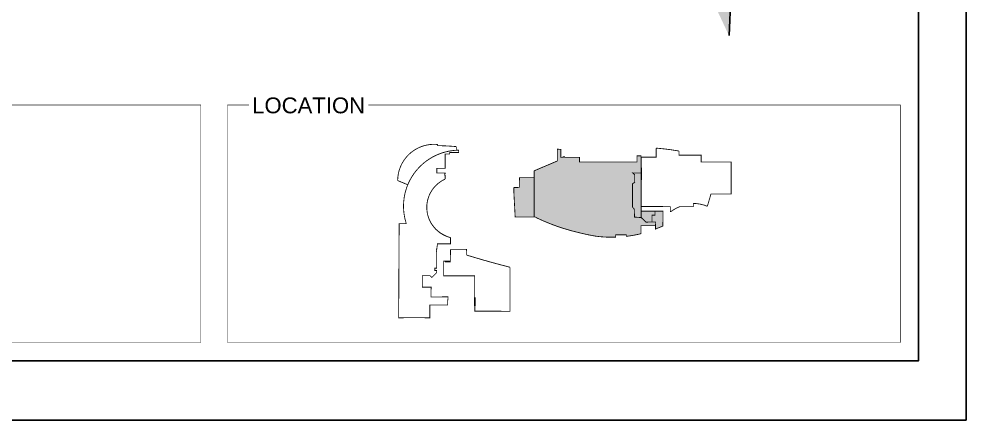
# Model space of a CAD drawing. Header units: inches. Extents: x -449189 to -231461, y -105857 to 48108.
# Drawn here: x -293574 to -231461, y -105857 to -79582 of the extents above; entities that cross this region are included whole.
import ezdxf

# ---------------------------------------------------------------- set-up
doc = ezdxf.new("R2010")
doc.units = ezdxf.units.IN
doc.header["$MEASUREMENT"] = 0
doc.styles.get("Standard").update_dxf_attribs({"font": 'arial.ttf'})

msp = doc.modelspace()

# ---------------------------------------------------------------- hatches: boundary and pattern name
msp.add_hatch(color=256).paths.add_polyline_path([(-249174.5531, -76044.8598), (-247006.8679, -80674.9604), (-246347.7592, -65495.1215)])
at = {"ltscale": 300}
h = msp.add_hatch(color=256, dxfattribs=at)
h.dxf.hatch_style = 1
edge = h.paths.add_edge_path()
edge.add_line((-259787.129, -89973.5261), (-259787.129, -92553.3199))
edge.add_line((-259787.129, -92553.3199), (-261031.0744, -92552.6239))
edge.add_line((-261031.0744, -92552.6239), (-261121.3338, -90859.0374))
edge.add_arc((-262500.8779, -90743.5374), 1384.3706, 355.214168846, 364.785831154)
edge.add_line((-261121.3338, -90628.0374), (-260757.7643, -90614.8337))
edge.add_line((-260757.7643, -90614.8337), (-260749.409, -89973.5261))
edge.add_line((-260749.409, -89973.5261), (-259787.129, -89973.5261))
h.paths.add_polyline_path([(-259780.3627, -89966.9413), (-259780.3484, -90639.073), (-259786.4509, -91123.5622), (-259786.4423, -91122.8784), (-259786.4509, -91123.5622), (-259787.1289, -91702.6022), (-259780.3484, -92126.8606), (-259776.129, -92333.9843), (-259781.6289, -92553.4451), (-259724.694, -92553.4451), (-259568.8407, -92634.9606), (-259462.3364, -92684.828), (-259376.7298, -92724.0767), (-259293.0302, -92761.7399), (-259200.149, -92802.7196), (-259108.7883, -92842.2), (-258974.0272, -92898.9529), (-258860.4668, -92945.4212), (-258797.129, -92969.8717), (-258703.9858, -93007.4478), (-258569.062, -93059.0883), (-258468.647, -93096.4278), (-258381.7625, -93127.9905), (-258294.3267, -93159.0609), (-258173.6948, -93200.7964), (-258098.3473, -93226.2045), (-258003.843, -93257.3605), (-257877.5657, -93297.7642), (-257810.3725, -93318.6953), (-257780.0979, -93327.9978), (-257730.5566, -93343.0491), (-257681.3795, -93357.7804), (-257636.6621, -93370.995), (-257542.3649, -93398.3741), (-257458.6168, -93422.2093), (-257368.3721, -93447.3899), (-257285.6863, -93470.0046), (-257190.4208, -93495.521), (-257074.7239, -93525.7373), (-256946.9674, -93558.1239), (-256879.9377, -93574.707), (-256789.4433, -93596.6503), (-256707.1287, -93616.1678), (-256615.9394, -93637.2992), (-256539.7575, -93654.5592), (-256417.5029, -93681.5113), (-256303.7091, -93705.7751), (-256169.1862, -93733.4401), (-256072.8898, -93752.5686), (-255971.9189, -93772.0231), (-255864.2657, -93792.0878), (-255798.8201, -93803.9452), (-255748.8275, -93811.9074), (-255731.2118, -93814.2265), (-255719.9667, -93815.6861), (-255620.4961, -93827.893), (-255527.68, -93838.1451), (-255441.0717, -93846.7244), (-255276.3306, -93860.424), (-255181.2256, -93866.7751), (-254994.9566, -93875.9227), (-254928.2586, -93878.141), (-254885.8287, -93879.2624), (-254740.9596, -93881.3946), (-254644.1612, -93881.3573), (-254519.5506, -93879.585), (-254467.1095, -93878.2586), (-254444.979, -93877.5956), (-254444.979, -93725.0833), (-253743.7296, -93725.0833), (-253743.7296, -93824.697), (-253698.3445, -93819.1274), (-253666.4622, -93815.0573), (-253575.1641, -93802.6807), (-253504.2282, -93792.3239), (-253445.7219, -93783.2926), (-253398.529, -93775.6842), (-253330.723, -93764.2453), (-253270.0281, -93753.4966), (-253215.8188, -93743.4881), (-253170.0191, -93734.7306), (-253124.8828, -93725.8289), (-253069.6384, -93714.566), (-252998.8113, -93699.5315), (-252941.0169, -93686.7659), (-252875.6608, -93671.7884), (-252857.1287, -93667.4364), (-252775.729, -93647.7683), (-252775.7289, -93118.9759), (-252003.529, -93118.9759), (-251825.3289, -93118.9759), (-251818.7289, -92878.5037), (-252456.7516, -92891.7037), (-252785.0553, -92579.3263), (-253200.3296, -92568.3263), (-253223.0747, -92037.4636), (-253335.629, -91904.5622), (-253335.629, -90371.9495), (-253187.562, -90278.3298), (-253200.3296, -89790.3615), (-253322.8931, -89667.798), (-252747.1282, -89678.7983), (-252758.129, -88637.5761), (-252775.7291, -88637.5791), (-252775.7292, -88552.8761), (-253039.7292, -88552.8761), (-253039.729, -88952.1774), (-256810.529, -88952.1774), (-256810.5301, -88643.8075), (-257785.1288, -88644.1759), (-257785.1288, -88613.3757), (-257886.3292, -88613.3761), (-257886.3293, -88644.1759), (-258031.5284, -88644.1759), (-258031.5302, -88127.2795), (-258082.8588, -88123.9382), (-258261.0548, -88111.9388), (-258261.0548, -88882.5867), (-259780.3627, -89528.6419)])
h.paths.add_polyline_path([(-252747.1297, -89678.7983), (-253301.761, -89667.798), (-253200.3296, -89790.3615), (-253187.562, -90278.3298), (-253324.629, -90376.5058), (-253328.6252, -91912.832), (-253223.0747, -92037.4636), (-253200.3296, -92568.3263), (-252771.329, -92590.3263)], flags=17)
h.paths.add_polyline_path([(-251861.629, -92176.0491), (-251861.629, -92440.0491), (-252059.3437, -92440.0491), (-252059.3437, -92878.5037), (-252454.3953, -92878.5037), (-252771.2375, -92579.3263), (-252767.8857, -92176.0491)], flags=17)
h.paths.add_polyline_path([(-251861.629, -92176.0491), (-251332.529, -92176.0491), (-251345.0191, -93149.8958), (-251825.3282, -93344.8305), (-251818.7289, -92878.5037), (-252059.3437, -92878.5037), (-252059.3437, -92438.7291), (-251861.629, -92440.0491)])

# ---------------------------------------------------------------- linework, layer by layer
msp.add_line((-246347.7592, -65495.1215), (-247006.8679, -80674.9604))
for p, q in [((-265617.127, -95460.4402), (-265273.927, -95460.4413)), ((-263678.9281, -98364.4494), (-263678.9281, -97835.9901)), ((-263678.9279, -98364.4494), (-263678.928, -97836.1131))]:
    msp.add_line(p, q, dxfattribs=at)
msp.add_lwpolyline([(-446078.4899, 44220.1278), (-234571.2899, 44220.1278), (-234571.2899, -101968.6722), (-446078.4899, -101968.6722)], close=True)
for points in [[(-241828.8899, -105856.6722), (-231460.8899, -105856.6722), (-231460.8899, 37740.1278)], [(-449188.8899, -95488.6722), (-449188.8899, -105856.6722), (-241828.8899, -105856.6722)]]:
    msp.add_lwpolyline(points)
at = {"const_width": 25.92}
for points in [[(-358548.4777, -85219.8445), (-281643.2058, -85219.8445), (-281643.2058, -100768.6722), (-365865.9653, -100768.6722), (-365865.9653, -85219.8445), (-364467.2058, -85219.8445)], [(-270655.6427, -85219.8445), (-235771.2899, -85219.8445), (-235771.2899, -100768.6722), (-279890.1022, -100768.6722), (-279890.1022, -85219.8445), (-278491.3427, -85219.8445)]]:
    msp.add_lwpolyline(points, dxfattribs=at)
at = {"ltscale": 300, "const_width": 54}
for points in [[(-264889.6619, -87943.9234), (-264889.6619, -88181.4506, 0.2881892557), (-268075.6158, -90443.6834), (-268736.5822, -90167.357, -0.4411352566), (-266122.0953, -87804.5623), (-266122.0953, -87880.5775, -0.018332241)], [(-264730.9273, -88333.9844), (-264730.9273, -88175.7104, 0.5065232222), (-268170.8017, -92993.5859), (-268639.4505, -92993.5859), (-268671.8394, -99156.4479), (-268359.5984, -99156.3892), (-268359.5998, -99148.7135), (-266936.4196, -99149.4334), (-266936.4196, -99156.5684), (-266623.287, -99156.7034), (-266631.2208, -98322.8891), (-265460.3732, -98322.8891), (-265460.3732, -97979.6891), (-265431.2235, -97979.6891), (-265431.2265, -97787.3829), (-266549.927, -97796.8277), (-266543.3412, -97151.0716), (-267124.1554, -97151.0716), (-267124.1554, -96403.5829), (-266618.128, -96403.5829), (-266492.8295, -96510.9507), (-266173.728, -96191.8491), (-266173.728, -96059.5783), (-266296.927, -96059.5783), (-266296.927, -95909.9783), (-266173.727, -95909.9783), (-266173.727, -94795.2621), (-266204.532, -94795.2621), (-266204.532, -94693.4053), (-266173.728, -94693.4053), (-266173.728, -94621.3425), (-266167.128, -94624.8841), (-266127.0597, -94317.9844), (-265271.249, -94317.9844), (-265271.249, -93902.4904, -0.716318217), (-265623.7278, -90074.8179), (-265623.7278, -89828.5161), (-265654.5279, -89828.5162), (-265654.5282, -89727.3162), (-265623.7973, -89727.3162), (-265623.728, -89678.6054), (-266167.1544, -89678.5833), (-266167.1544, -89370.5833), (-265623.7417, -89370.5833), (-265623.7973, -88422.8804), (-265328.5573, -88422.8804), (-265328.5573, -88333.9844)], [(-252769.1148, -88637.5628), (-251779.1298, -88637.5609), (-251779.1269, -88058.6482), (-251778.0096, -88041.9442, -0.021230718), (-250285.9881, -88232.9621), (-250285.9881, -88503.3822), (-248835.5299, -88503.3822), (-248835.5266, -88957.1328), (-246862.128, -88957.1328), (-246862.128, -91046.5836), (-248189.3466, -91045.7987), (-248427.4809, -91854.1786, 0.0946777162), (-249349.3878, -91664.3806), (-249349.3878, -91874.7539), (-250226.6925, -91874.7539, 0.0716493835), (-250842.3852, -92218.0005), (-250855.129, -92154.0491), (-250855.129, -91874.3107), (-252777.379, -91868.8122)], [(-265719.9343, -95636.3329), (-265719.9343, -95453.723), (-265280.527, -95453.723), (-265273.927, -94696.2619), (-264219.5522, -94689.6619), (-264208.5521, -95051.9289, 0.012643651), (-261366.728, -95848.225), (-261366.728, -98731.3112), (-263678.928, -98724.7074), (-263685.5553, -96414.5589), (-265719.9343, -96407.8661)]]:
    msp.add_lwpolyline(points, format="xyb", close=True, dxfattribs=at)
for points in [[(-259780.3627, -89966.9413), (-259780.3627, -89966.9413), (-259780.3484, -90639.073), (-259786.4509, -91123.5622), (-259786.4423, -91122.8784), (-259786.4509, -91123.5622), (-259786.4509, -91123.5622), (-259787.1289, -91702.6022), (-259787.1289, -91702.6022), (-259780.3484, -92126.8606), (-259776.129, -92333.9843), (-259776.129, -92333.9843), (-259781.6289, -92553.4451), (-259781.6289, -92553.4451), (-259781.6289, -92553.4451), (-259724.694, -92553.4451), (-259568.8407, -92634.9606), (-259462.3364, -92684.828), (-259376.7298, -92724.0767), (-259293.0302, -92761.7399), (-259200.149, -92802.7196), (-259108.7883, -92842.2), (-258974.0272, -92898.9529), (-258860.4668, -92945.4212), (-258797.129, -92969.8717), (-258703.9858, -93007.4478), (-258569.062, -93059.0883), (-258468.647, -93096.4278), (-258381.7625, -93127.9905), (-258294.3267, -93159.0609), (-258173.6948, -93200.7964), (-258098.3473, -93226.2045), (-258003.843, -93257.3605), (-257877.5657, -93297.7642), (-257810.3725, -93318.6953), (-257780.0979, -93327.9978), (-257730.5566, -93343.0491), (-257681.3795, -93357.7804), (-257636.6621, -93370.995), (-257542.3649, -93398.3741), (-257458.6168, -93422.2093), (-257368.3721, -93447.3899), (-257285.6863, -93470.0046), (-257190.4208, -93495.521), (-257074.7239, -93525.7373), (-256946.9674, -93558.1239), (-256879.9377, -93574.707), (-256789.4433, -93596.6503), (-256707.1287, -93616.1678), (-256615.9394, -93637.2992), (-256539.7575, -93654.5592), (-256417.5029, -93681.5113), (-256303.7091, -93705.7751), (-256169.1862, -93733.4401), (-256072.8898, -93752.5686), (-255971.9189, -93772.0231), (-255864.2657, -93792.0878), (-255798.8201, -93803.9452), (-255748.8275, -93811.9074), (-255731.2118, -93814.2265), (-255719.9667, -93815.6861), (-255620.4961, -93827.893), (-255527.68, -93838.1451), (-255441.0717, -93846.7244), (-255276.3306, -93860.424), (-255181.2256, -93866.7751), (-254994.9566, -93875.9227), (-254928.2586, -93878.141), (-254885.8287, -93879.2624), (-254740.9596, -93881.3946), (-254644.1612, -93881.3573), (-254519.5506, -93879.585), (-254467.1095, -93878.2586), (-254444.979, -93877.5956), (-254444.979, -93725.0833), (-253743.7296, -93725.0833), (-253743.7296, -93824.697), (-253698.3445, -93819.1274), (-253666.4622, -93815.0573), (-253575.1641, -93802.6807), (-253504.2282, -93792.3239), (-253445.7219, -93783.2926), (-253398.529, -93775.6842), (-253330.723, -93764.2453), (-253270.0281, -93753.4966), (-253215.8188, -93743.4881), (-253170.0191, -93734.7306), (-253124.8828, -93725.8289), (-253069.6384, -93714.566), (-252998.8113, -93699.5315), (-252941.0169, -93686.7659), (-252875.6608, -93671.7884), (-252857.1287, -93667.4364), (-252775.729, -93647.7683), (-252775.7289, -93118.9759), (-252003.529, -93118.9759), (-251825.3289, -93118.9759), (-251825.3289, -93118.9759), (-251825.3289, -93118.9759), (-251818.7289, -92878.5037), (-252456.7516, -92891.7037), (-252785.0553, -92579.3263), (-253200.3296, -92568.3263), (-253223.0747, -92037.4636), (-253335.629, -91904.5622), (-253335.629, -90371.9495), (-253187.562, -90278.3298), (-253200.3296, -89790.3615), (-253322.8931, -89667.798), (-252747.1282, -89678.7983), (-252758.129, -88637.5761), (-252775.7291, -88637.5791), (-252775.7292, -88552.8761), (-253039.7292, -88552.8761), (-253039.729, -88952.1774), (-256810.529, -88952.1774), (-256810.5301, -88643.8075), (-257785.1288, -88644.1759), (-257785.1288, -88613.3757), (-257886.3292, -88613.3761), (-257886.3293, -88644.1759), (-258031.5284, -88644.1759), (-258031.5302, -88127.2795), (-258082.8588, -88123.9382), (-258261.0548, -88111.9388), (-258261.0548, -88882.5867), (-259780.3627, -89528.6419), (-259780.3627, -89966.9413), (-259780.3627, -89966.9413)], [(-266156.1544, -89667.5833), (-266178.1544, -89689.5833)], [(-252747.1297, -89678.7983), (-253301.761, -89667.798), (-253200.3296, -89790.3615), (-253187.562, -90278.3298), (-253324.629, -90376.5058), (-253328.6252, -91912.832), (-253223.0747, -92037.4636), (-253200.3296, -92568.3263), (-252771.329, -92590.3263), (-252747.1297, -89678.7983)], [(-251861.629, -92176.0491), (-251332.529, -92176.0491), (-251345.0191, -93149.8958), (-251825.3282, -93344.8305), (-251818.7289, -92878.5037), (-252059.3437, -92878.5037), (-252059.3437, -92438.7291), (-251861.629, -92440.0491), (-251861.629, -92176.0491)], [(-266127.8815, -94324.5844), (-266147.1934, -94302.5844)], [(-266197.928, -94700.6621), (-266219.928, -94678.6621)], [(-266167.128, -94624.8841), (-266189.128, -94623.4526)], [(-266189.128, -94678.6621), (-266167.128, -94700.6621)], [(-265273.927, -94696.2619), (-264219.5522, -94696.2619)], [(-263685.528, -98731.3074), (-263685.528, -96634.5829)]]:
    msp.add_lwpolyline(points, dxfattribs=at)
for points in [[(-265623.7278, -89929.3097), (-265623.7278, -90074.8179, 0.6272030526), (-265751.8101, -93705.8283, 0.6272030526)], [(-259787.129, -89973.5261), (-259787.129, -92553.3199), (-261031.0744, -92552.6239), (-261121.3338, -90859.0374, 0.041788555), (-261121.3338, -90628.0374), (-260757.7643, -90614.8337), (-260749.409, -89973.5261), (-259787.129, -89973.5261)], [(-265752.0248, -93705.7098, 0.0603656981), (-265277.849, -93907.4573), (-265277.849, -94324.5844)]]:
    msp.add_lwpolyline(points, format="xyb", dxfattribs=at)
msp.add_lwpolyline([(-251861.629, -92176.0491), (-251861.629, -92440.0491), (-252059.3437, -92440.0491), (-252059.3437, -92878.5037), (-252454.3953, -92878.5037), (-252771.2375, -92579.3263), (-252767.8857, -92176.0491)], close=True, dxfattribs=at)

# ---------------------------------------------------------------- texts
msp.add_text('LOCATION', height=1036.8).set_placement((-278276.592, -85762.0149))

doc.saveas('drawing.dxf')
